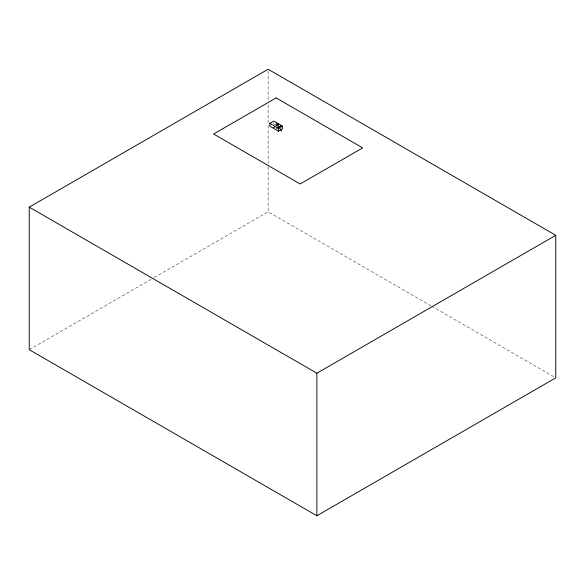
<?xml version="1.0" encoding="UTF-8"?>
<svg xmlns="http://www.w3.org/2000/svg" width="585" height="585" viewBox="0 0 585 585"><rect width="100%" height="100%" fill="white"/><g stroke="black" fill="none" stroke-linecap="round" stroke-linejoin="round"><path stroke-width="0.44" stroke-dasharray="2.92 2.19" d="M29.25 349.698L151.054 279.374M154.221 277.546L268.12 211.785L430.896 305.765M275.323 124.839L273.751 123.925L273.751 122.521M431.686 306.226L554.96 377.391M268.12 71.07L268.12 101.22M268.12 104.876L268.12 163.361M268.12 167.01L268.12 211.785"/><path stroke-width="0.88" d="M29.25 207.148L268.12 69.242L555.75 235.302L555.75 377.851L316.88 515.758L29.25 349.698L29.25 207.148L316.88 373.215L555.75 235.302M269.853 123.362L273.751 121.117L282.409 126.111L282.409 128.927L278.511 131.179L269.853 126.177L269.853 123.362L278.511 128.364L282.409 126.111M278.687 123.72L276.135 125.197L279.542 127.164M273.575 127.625L274.855 126.886M276.573 128.4L281.685 125.446M276.72 122.748L281.539 131.099M316.88 373.215L316.88 515.758M278.511 128.364L278.511 131.179M276.135 124.181L276.135 125.49M276.135 97.922L213.627 134.009L300.171 183.975L362.678 147.888L276.135 97.922"/></g></svg>
